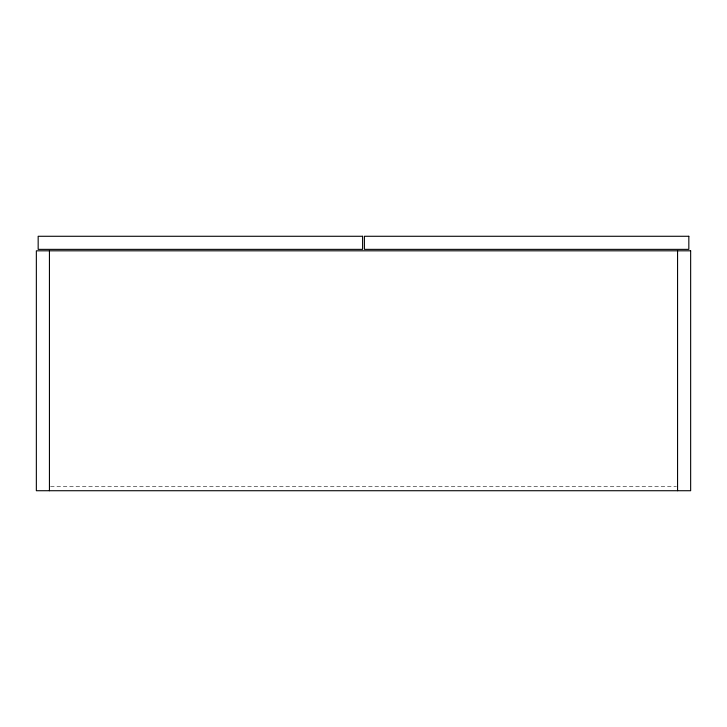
<?xml version="1.0" encoding="UTF-8"?>
<svg xmlns="http://www.w3.org/2000/svg" width="727" height="727" viewBox="0 0 727 727"><rect width="100%" height="100%" fill="white"/><g stroke="black" fill="none" stroke-linecap="round" stroke-linejoin="round"><path stroke-width="0.55" stroke-dasharray="3.63 2.73" d="M50.572 486.363L676.428 486.363"/><path stroke-width="1.09" d="M677.564 250.815L677.564 490.725M49.436 250.815L49.436 490.725M362.591 236.275L38.167 236.275L38.167 249.361L362.591 249.361L362.591 236.275M688.832 236.275L364.409 236.275L364.409 249.361L688.832 249.361L688.832 236.275M690.65 250.815L36.35 250.815L36.35 490.725L690.65 490.725L690.65 250.815"/></g></svg>
